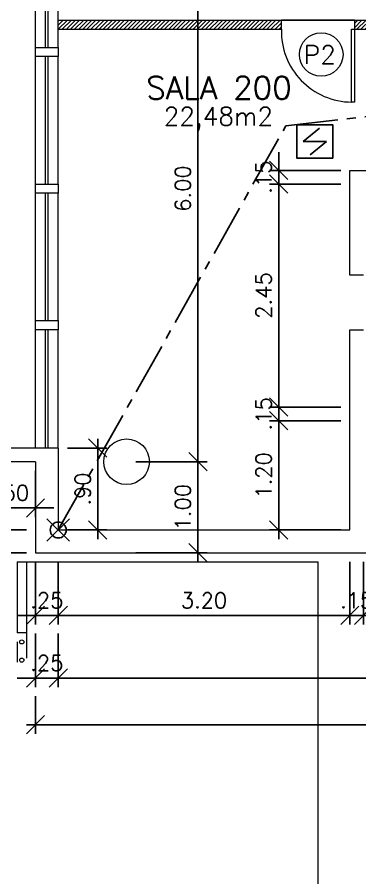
# Model space of a CAD drawing. Header units: millimetres. Extents: x 521 to 1055, y 261 to 520.
# Drawn here: x 530.86 to 534.62, y 370.68 to 380.13 of the extents above; entities that cross this region are included whole.
import ezdxf
from ezdxf.enums import TextEntityAlignment as Align

# ---------------------------------------------------------------- set-up
doc = ezdxf.new("R2010")
doc.units = ezdxf.units.MM
doc.linetypes.add('CENTER2', pattern=[28.575, 19.05, -3.175, 3.175, -3.175])
doc.linetypes.add('CONTINU', pattern=[0])
doc.layers.add('0.1', color=8, linetype='Continuous', lineweight=13)
doc.layers.add('ppci', color=8, linetype='Continuous')
doc.styles.add('ROMANS', font='romans')
doc.styles.get("Standard").update_dxf_attribs({"font": 'romans.shx'})
doc.dimstyles.new('Fares Eng - 50', dxfattribs={"dimscale": 2, "dimtxt": 0.085, "dimasz": 0.1, "dimexe": 0.05, "dimexo": 0.05, "dimgap": 0.04, "dimtad": 1, "dimzin": 4, "dimdsep": 46, "dimtxsty": 'ROMANS', "dimblk1": 'OBLIQUE', "dimblk2": 'OBLIQUE', "dimsah": 1, "dimcen": 0.05, "dimdle": 0.05, "dimclrd": 8, "dimclre": 8, "dimclrt": 8, "dimaunit": 1, "dimadec": 0, "dimazin": 0, "dimtfac": 1, "dimtix": 1, "dimtmove": 2, "dimatfit": 0, "dimldrblk": 'OPEN90', "dimfxl": 1, "dimtolj": 1, "dimtzin": 0, "dimarcsym": 0})

# ---------------------------------------------------------------- blocks, each defined once
blk = doc.blocks.new('_OBLIQUE')
at = {"color": 0, "linetype": 'ByBlock'}
blk.add_line((-0.5, -0.5), (0.5, 0.5), dxfattribs=at)
blk = doc.blocks.new('*D1100')
at = {"layer": '0.1', "color": 8, "linetype": 'CONTINU', "lineweight": -2, "transparency": 16777216}
for p, q in [((531.314, 374.1465), (531.314, 373.4588)), ((534.514, 374.1465), (534.514, 373.4588)), ((531.214, 373.5588), (534.614, 373.5588))]:
    blk.add_line(p, q, dxfattribs=at)
at = {"layer": 'DEFPOINTS', "color": 0, "linetype": 'CONTINU', "lineweight": -2, "transparency": 16777216}
for p in [(531.314, 374.2465), (534.514, 374.2465), (534.514, 373.5588)]:
    blk.add_point(p, dxfattribs=at)
at = {"layer": '0.1', "color": 8, "linetype": 'CONTINU', "lineweight": -2, "transparency": 16777216, "xscale": 0.2, "yscale": 0.2, "zscale": 0.2, "rotation": 180}
blk.add_blockref('_OBLIQUE', (531.314, 373.5588), dxfattribs=at)
at = {"layer": '0.1', "color": 8, "linetype": 'CONTINU', "lineweight": -2, "transparency": 16777216, "xscale": 0.2, "yscale": 0.2, "zscale": 0.2}
blk.add_blockref('_OBLIQUE', (534.514, 373.5588), dxfattribs=at)
at = {"layer": '0.1', "color": 8, "linetype": 'CONTINU', "transparency": 16777216, "insert": (532.914, 373.7238), "char_height": 0.17, "attachment_point": 5, "style": 'ROMANS'}
blk.add_mtext('\\A1;3.20', dxfattribs=at)
blk = doc.blocks.new('_Open90')
at = {"color": 0, "linetype": 'ByBlock', "lineweight": -2}
for p, q in [((-0.5, 0.5), (0, 0)), ((0, 0), (-1, 0)), ((0, 0), (-0.5, -0.5))]:
    blk.add_line(p, q, dxfattribs=at)
blk = doc.blocks.new('*D1101')
at = {"layer": '0.1', "color": 8, "linetype": 'CONTINU', "lineweight": -2, "transparency": 16777216}
for p, q in [((534.514, 374.1465), (534.514, 373.4588)), ((534.664, 374.1465), (534.664, 373.4588)), ((534.514, 373.5588), (534.314, 373.5588)), ((534.664, 373.5588), (534.514, 373.5588)), ((534.664, 373.5588), (534.864, 373.5588))]:
    blk.add_line(p, q, dxfattribs=at)
at = {"layer": 'DEFPOINTS', "color": 0, "linetype": 'CONTINU', "lineweight": -2, "transparency": 16777216}
for p in [(534.514, 374.2465), (534.664, 374.2465), (534.514, 373.5588)]:
    blk.add_point(p, dxfattribs=at)
at = {"layer": '0.1', "color": 8, "linetype": 'CONTINU', "lineweight": -2, "transparency": 16777216, "xscale": 0.2, "yscale": 0.2, "zscale": 0.2}
blk.add_blockref('_OBLIQUE', (534.514, 373.5588), dxfattribs=at)
at = {"layer": '0.1', "color": 8, "linetype": 'CONTINU', "lineweight": -2, "transparency": 16777216, "xscale": 0.2, "yscale": 0.2, "zscale": 0.2, "rotation": 180}
blk.add_blockref('_OBLIQUE', (534.664, 373.5588), dxfattribs=at)
at = {"layer": '0.1', "color": 8, "linetype": 'CONTINU', "transparency": 16777216, "insert": (534.589, 373.7238), "char_height": 0.17, "attachment_point": 5, "style": 'ROMANS'}
blk.add_mtext('\\A1;.15', dxfattribs=at)
blk = doc.blocks.new('*D1102')
at = {"layer": '0.1', "color": 8, "linetype": 'CONTINU', "lineweight": -2, "transparency": 16777216}
for p, q in [((531.064, 374.1465), (531.064, 373.4588)), ((531.314, 374.1465), (531.314, 373.4588)), ((531.064, 373.5588), (530.864, 373.5588)), ((531.314, 373.5588), (531.064, 373.5588)), ((531.314, 373.5588), (531.514, 373.5588))]:
    blk.add_line(p, q, dxfattribs=at)
at = {"layer": 'DEFPOINTS', "color": 0, "linetype": 'CONTINU', "lineweight": -2, "transparency": 16777216}
for p in [(531.064, 374.2465), (531.314, 374.2465), (531.064, 373.5588)]:
    blk.add_point(p, dxfattribs=at)
at = {"layer": '0.1', "color": 8, "linetype": 'CONTINU', "lineweight": -2, "transparency": 16777216, "xscale": 0.2, "yscale": 0.2, "zscale": 0.2}
blk.add_blockref('_OBLIQUE', (531.064, 373.5588), dxfattribs=at)
at = {"layer": '0.1', "color": 8, "linetype": 'CONTINU', "lineweight": -2, "transparency": 16777216, "xscale": 0.2, "yscale": 0.2, "zscale": 0.2, "rotation": 180}
blk.add_blockref('_OBLIQUE', (531.314, 373.5588), dxfattribs=at)
at = {"layer": '0.1', "color": 8, "linetype": 'CONTINU', "transparency": 16777216, "insert": (531.189, 373.7238), "char_height": 0.17, "attachment_point": 5, "style": 'ROMANS'}
blk.add_mtext('\\A1;.25', dxfattribs=at)
blk = doc.blocks.new('*D1103')
at = {"layer": '0.1', "color": 8, "linetype": 'CONTINU', "lineweight": -2, "transparency": 16777216}
for p, q in [((534.664, 374.1465), (534.664, 373.4588)), ((535.564, 374.1465), (535.564, 373.4588)), ((534.564, 373.5588), (535.664, 373.5588))]:
    blk.add_line(p, q, dxfattribs=at)
at = {"layer": 'DEFPOINTS', "color": 0, "linetype": 'CONTINU', "lineweight": -2, "transparency": 16777216}
for p in [(534.664, 374.2465), (535.564, 374.2465), (535.564, 373.5588)]:
    blk.add_point(p, dxfattribs=at)
at = {"layer": '0.1', "color": 8, "linetype": 'CONTINU', "lineweight": -2, "transparency": 16777216, "xscale": 0.2, "yscale": 0.2, "zscale": 0.2, "rotation": 180}
blk.add_blockref('_OBLIQUE', (534.664, 373.5588), dxfattribs=at)
at = {"layer": '0.1', "color": 8, "linetype": 'CONTINU', "lineweight": -2, "transparency": 16777216, "xscale": 0.2, "yscale": 0.2, "zscale": 0.2}
blk.add_blockref('_OBLIQUE', (535.564, 373.5588), dxfattribs=at)
at = {"layer": '0.1', "color": 8, "linetype": 'CONTINU', "transparency": 16777216, "insert": (535.114, 373.7238), "char_height": 0.17, "attachment_point": 5, "style": 'ROMANS'}
blk.add_mtext('\\A1;.90', dxfattribs=at)
blk = doc.blocks.new('*D1113')
at = {"layer": '0.1', "color": 8, "linetype": 'CONTINU', "lineweight": -2, "transparency": 16777216}
for p, q in [((531.314, 373.3588), (531.314, 372.77)), ((537.664, 373.3588), (537.664, 372.77)), ((531.214, 372.87), (537.764, 372.87))]:
    blk.add_line(p, q, dxfattribs=at)
at = {"layer": 'DEFPOINTS', "color": 0, "linetype": 'CONTINU', "lineweight": -2, "transparency": 16777216}
for p in [(531.314, 373.4588), (537.664, 373.4588), (537.664, 372.87)]:
    blk.add_point(p, dxfattribs=at)
at = {"layer": '0.1', "color": 8, "linetype": 'CONTINU', "lineweight": -2, "transparency": 16777216, "xscale": 0.2, "yscale": 0.2, "zscale": 0.2, "rotation": 180}
blk.add_blockref('_OBLIQUE', (531.314, 372.87), dxfattribs=at)
at = {"layer": '0.1', "color": 8, "linetype": 'CONTINU', "lineweight": -2, "transparency": 16777216, "xscale": 0.2, "yscale": 0.2, "zscale": 0.2}
blk.add_blockref('_OBLIQUE', (537.664, 372.87), dxfattribs=at)
at = {"layer": '0.1', "color": 8, "linetype": 'CONTINU', "transparency": 16777216, "insert": (535.2245, 373.07), "char_height": 0.17, "attachment_point": 5, "style": 'ROMANS'}
blk.add_mtext('\\A1;6.35', dxfattribs=at)
blk = doc.blocks.new('*D1114')
at = {"layer": '0.1', "color": 8, "linetype": 'CONTINU', "lineweight": -2, "transparency": 16777216}
for p, q in [((531.064, 373.3588), (531.064, 372.77)), ((531.314, 373.3588), (531.314, 372.77)), ((531.064, 372.87), (530.864, 372.87)), ((531.064, 372.87), (531.314, 372.87)), ((531.314, 372.87), (531.514, 372.87))]:
    blk.add_line(p, q, dxfattribs=at)
at = {"layer": 'DEFPOINTS', "color": 0, "linetype": 'CONTINU', "lineweight": -2, "transparency": 16777216}
for p in [(531.064, 373.4588), (531.314, 373.4588), (531.314, 372.87)]:
    blk.add_point(p, dxfattribs=at)
at = {"layer": '0.1', "color": 8, "linetype": 'CONTINU', "lineweight": -2, "transparency": 16777216, "xscale": 0.2, "yscale": 0.2, "zscale": 0.2}
blk.add_blockref('_OBLIQUE', (531.064, 372.87), dxfattribs=at)
at = {"layer": '0.1', "color": 8, "linetype": 'CONTINU', "lineweight": -2, "transparency": 16777216, "xscale": 0.2, "yscale": 0.2, "zscale": 0.2, "rotation": 180}
blk.add_blockref('_OBLIQUE', (531.314, 372.87), dxfattribs=at)
at = {"layer": '0.1', "color": 8, "linetype": 'CONTINU', "transparency": 16777216, "insert": (531.189, 373.035), "char_height": 0.17, "attachment_point": 5, "style": 'ROMANS'}
blk.add_mtext('\\A1;.25', dxfattribs=at)
blk = doc.blocks.new('*D1198')
at = {"layer": '0.1', "color": 8, "linetype": 'CONTINU', "lineweight": -2, "transparency": 16777216}
for p, q in [((531.064, 372.67), (531.064, 372.2574)), ((547.064, 372.6715), (547.064, 372.2574)), ((547.164, 372.3574), (530.964, 372.3574))]:
    blk.add_line(p, q, dxfattribs=at)
at = {"layer": 'DEFPOINTS', "color": 0, "linetype": 'CONTINU', "lineweight": -2, "transparency": 16777216}
for p in [(531.064, 372.77), (547.064, 372.7715), (531.064, 372.3574)]:
    blk.add_point(p, dxfattribs=at)
at = {"layer": '0.1', "color": 8, "linetype": 'CONTINU', "lineweight": -2, "transparency": 16777216, "xscale": 0.2, "yscale": 0.2, "zscale": 0.2, "rotation": 180}
blk.add_blockref('_OBLIQUE', (531.064, 372.3574), dxfattribs=at)
at = {"layer": '0.1', "color": 8, "linetype": 'CONTINU', "lineweight": -2, "transparency": 16777216, "xscale": 0.2, "yscale": 0.2, "zscale": 0.2}
blk.add_blockref('_OBLIQUE', (547.064, 372.3574), dxfattribs=at)
at = {"layer": '0.1', "color": 8, "linetype": 'CONTINU', "transparency": 16777216, "insert": (539.064, 372.5224), "char_height": 0.17, "attachment_point": 5, "style": 'ROMANS'}
blk.add_mtext('\\A1;16.00', dxfattribs=at)
blk = doc.blocks.new('*D1199')
at = {"layer": '0.1', "color": 8, "linetype": 'CONTINU', "lineweight": -2, "transparency": 16777216}
for p, q in [((530.564, 375.1465), (530.564, 374.6388)), ((531.064, 375.1465), (531.064, 374.6388)), ((530.564, 374.7388), (530.364, 374.7388)), ((530.564, 374.7388), (531.064, 374.7388)), ((531.064, 374.7388), (531.264, 374.7388))]:
    blk.add_line(p, q, dxfattribs=at)
at = {"layer": 'DEFPOINTS', "color": 0, "linetype": 'CONTINU', "lineweight": -2, "transparency": 16777216}
for p in [(530.564, 375.2465), (531.064, 375.2465), (531.064, 374.7388)]:
    blk.add_point(p, dxfattribs=at)
at = {"layer": '0.1', "color": 8, "linetype": 'CONTINU', "lineweight": -2, "transparency": 16777216, "xscale": 0.2, "yscale": 0.2, "zscale": 0.2}
blk.add_blockref('_OBLIQUE', (530.564, 374.7388), dxfattribs=at)
at = {"layer": '0.1', "color": 8, "linetype": 'CONTINU', "lineweight": -2, "transparency": 16777216, "xscale": 0.2, "yscale": 0.2, "zscale": 0.2, "rotation": 180}
blk.add_blockref('_OBLIQUE', (531.064, 374.7388), dxfattribs=at)
at = {"layer": '0.1', "color": 8, "linetype": 'CONTINU', "transparency": 16777216, "insert": (530.814, 374.9038), "char_height": 0.17, "attachment_point": 5, "style": 'ROMANS'}
blk.add_mtext('\\A1;.50', dxfattribs=at)
blk = doc.blocks.new('*D1128')
at = {"layer": '0.1', "color": 8, "linetype": 'CONTINU', "lineweight": -2, "transparency": 16777216}
for p, q in [((530.0517, 374.4965), (530.0517, 374.6965)), ((530.964, 374.4965), (529.9517, 374.4965)), ((530.0517, 374.4965), (530.0517, 374.2465)), ((530.964, 374.2465), (529.9517, 374.2465)), ((530.0517, 374.2465), (530.0517, 374.0465))]:
    blk.add_line(p, q, dxfattribs=at)
at = {"layer": 'DEFPOINTS', "color": 0, "linetype": 'CONTINU', "lineweight": -2, "transparency": 16777216}
for p in [(531.064, 374.4965), (530.0517, 374.2465), (531.064, 374.2465)]:
    blk.add_point(p, dxfattribs=at)
at = {"layer": '0.1', "color": 8, "linetype": 'CONTINU', "lineweight": -2, "transparency": 16777216, "xscale": 0.2, "yscale": 0.2, "zscale": 0.2}
for p, rotation in [((530.0517, 374.4965), 270), ((530.0517, 374.2465), 90)]:
    blk.add_blockref('_OBLIQUE', p, dxfattribs=dict(at, rotation=rotation))
at = {"layer": '0.1', "color": 8, "linetype": 'CONTINU', "transparency": 16777216, "insert": (529.8867, 374.3715), "char_height": 0.17, "attachment_point": 5, "rotation": 90, "style": 'ROMANS'}
blk.add_mtext('\\A1;.25', dxfattribs=at)
blk = doc.blocks.new('*D1129')
at = {"layer": '0.1', "color": 8, "linetype": 'CONTINU', "lineweight": -2, "transparency": 16777216}
for p, q in [((530.0517, 374.3965), (530.0517, 378.3965)), ((530.464, 378.2965), (529.9517, 378.2965)), ((530.964, 374.4965), (529.9517, 374.4965))]:
    blk.add_line(p, q, dxfattribs=at)
at = {"layer": 'DEFPOINTS', "color": 0, "linetype": 'CONTINU', "lineweight": -2, "transparency": 16777216}
for p in [(530.0517, 378.2965), (530.564, 378.2965), (531.064, 374.4965)]:
    blk.add_point(p, dxfattribs=at)
at = {"layer": '0.1', "color": 8, "linetype": 'CONTINU', "lineweight": -2, "transparency": 16777216, "xscale": 0.2, "yscale": 0.2, "zscale": 0.2}
for p, rotation in [((530.0517, 378.2965), 90), ((530.0517, 374.4965), 270)]:
    blk.add_blockref('_OBLIQUE', p, dxfattribs=dict(at, rotation=rotation))
at = {"layer": '0.1', "color": 8, "linetype": 'CONTINU', "transparency": 16777216, "insert": (529.8867, 376.3965), "char_height": 0.17, "attachment_point": 5, "rotation": 90, "style": 'ROMANS'}
blk.add_mtext('\\A1;3.80', dxfattribs=at)
blk = doc.blocks.new('*D1204')
at = {"layer": '0.1', "color": 8, "linetype": 'CONTINU', "lineweight": -2, "transparency": 16777216}
for p, q in [((532.8469, 381.3465), (532.8469, 375.1465)), ((532.164, 381.2465), (532.9469, 381.2465)), ((532.164, 375.2465), (532.9469, 375.2465))]:
    blk.add_line(p, q, dxfattribs=at)
at = {"layer": 'DEFPOINTS', "color": 0, "linetype": 'CONTINU', "lineweight": -2, "transparency": 16777216}
for p in [(532.064, 381.2465), (532.064, 375.2465), (532.8469, 375.2465)]:
    blk.add_point(p, dxfattribs=at)
at = {"layer": '0.1', "color": 8, "linetype": 'CONTINU', "lineweight": -2, "transparency": 16777216, "xscale": 0.2, "yscale": 0.2, "zscale": 0.2}
for p, rotation in [((532.8469, 381.2465), 90), ((532.8469, 375.2465), 270)]:
    blk.add_blockref('_OBLIQUE', p, dxfattribs=dict(at, rotation=rotation))
at = {"layer": '0.1', "color": 8, "linetype": 'CONTINU', "transparency": 16777216, "insert": (532.6819, 378.2465), "char_height": 0.17, "attachment_point": 5, "rotation": 90, "style": 'ROMANS'}
blk.add_mtext('\\A1;6.00', dxfattribs=at)
blk = doc.blocks.new('*D1205')
at = {"layer": '0.1', "color": 8, "linetype": 'CONTINU', "lineweight": -2, "transparency": 16777216}
for p, q in [((532.8469, 375.3465), (532.8469, 374.1465)), ((532.164, 375.2465), (532.9469, 375.2465)), ((532.164, 374.2465), (532.9469, 374.2465))]:
    blk.add_line(p, q, dxfattribs=at)
at = {"layer": 'DEFPOINTS', "color": 0, "linetype": 'CONTINU', "lineweight": -2, "transparency": 16777216}
for p in [(532.064, 375.2465), (532.064, 374.2465), (532.8469, 374.2465)]:
    blk.add_point(p, dxfattribs=at)
at = {"layer": '0.1', "color": 8, "linetype": 'CONTINU', "lineweight": -2, "transparency": 16777216, "xscale": 0.2, "yscale": 0.2, "zscale": 0.2}
for p, rotation in [((532.8469, 375.2465), 90), ((532.8469, 374.2465), 270)]:
    blk.add_blockref('_OBLIQUE', p, dxfattribs=dict(at, rotation=rotation))
at = {"layer": '0.1', "color": 8, "linetype": 'CONTINU', "transparency": 16777216, "insert": (532.6819, 374.7465), "char_height": 0.17, "attachment_point": 5, "rotation": 90, "style": 'ROMANS'}
blk.add_mtext('\\A1;1.00', dxfattribs=at)
blk = doc.blocks.new('*D1206')
at = {"layer": '0.1', "color": 8, "linetype": 'CONTINU', "lineweight": -2, "transparency": 16777216}
for p, q in [((533.7333, 375.7965), (533.7333, 374.3965)), ((534.414, 375.6965), (533.6333, 375.6965)), ((534.414, 374.4965), (533.6333, 374.4965))]:
    blk.add_line(p, q, dxfattribs=at)
at = {"layer": 'DEFPOINTS', "color": 0, "linetype": 'CONTINU', "lineweight": -2, "transparency": 16777216}
for p in [(534.514, 375.6965), (533.7333, 374.4965), (534.514, 374.4965)]:
    blk.add_point(p, dxfattribs=at)
at = {"layer": '0.1', "color": 8, "linetype": 'CONTINU', "lineweight": -2, "transparency": 16777216, "xscale": 0.2, "yscale": 0.2, "zscale": 0.2}
for p, rotation in [((533.7333, 375.6965), 90), ((533.7333, 374.4965), 270)]:
    blk.add_blockref('_OBLIQUE', p, dxfattribs=dict(at, rotation=rotation))
at = {"layer": '0.1', "color": 8, "linetype": 'CONTINU', "transparency": 16777216, "insert": (533.5683, 375.0965), "char_height": 0.17, "attachment_point": 5, "rotation": 90, "style": 'ROMANS'}
blk.add_mtext('\\A1;1.20', dxfattribs=at)
blk = doc.blocks.new('*D1138')
at = {"layer": '0.1', "color": 8, "linetype": 'CONTINU', "lineweight": -2, "transparency": 16777216}
for p, q in [((533.7333, 375.8465), (533.7333, 376.0465)), ((534.414, 375.8465), (533.6333, 375.8465)), ((533.7333, 375.6965), (533.7333, 375.8465)), ((534.414, 375.6965), (533.6333, 375.6965)), ((533.7333, 375.6965), (533.7333, 375.4965))]:
    blk.add_line(p, q, dxfattribs=at)
at = {"layer": 'DEFPOINTS', "color": 0, "linetype": 'CONTINU', "lineweight": -2, "transparency": 16777216}
for p in [(533.7333, 375.8465), (534.514, 375.8465), (534.514, 375.6965)]:
    blk.add_point(p, dxfattribs=at)
at = {"layer": '0.1', "color": 8, "linetype": 'CONTINU', "lineweight": -2, "transparency": 16777216, "xscale": 0.2, "yscale": 0.2, "zscale": 0.2}
for p, rotation in [((533.7333, 375.8465), 270), ((533.7333, 375.6965), 90)]:
    blk.add_blockref('_OBLIQUE', p, dxfattribs=dict(at, rotation=rotation))
at = {"layer": '0.1', "color": 8, "linetype": 'CONTINU', "transparency": 16777216, "insert": (533.5683, 375.7715), "char_height": 0.17, "attachment_point": 5, "rotation": 90, "style": 'ROMANS'}
blk.add_mtext('\\A1;.15', dxfattribs=at)
blk = doc.blocks.new('*D1139')
at = {"layer": '0.1', "color": 8, "linetype": 'CONTINU', "lineweight": -2, "transparency": 16777216}
for p, q in [((533.7333, 375.7465), (533.7333, 378.3965)), ((534.414, 378.2965), (533.6333, 378.2965)), ((534.414, 375.8465), (533.6333, 375.8465))]:
    blk.add_line(p, q, dxfattribs=at)
at = {"layer": 'DEFPOINTS', "color": 0, "linetype": 'CONTINU', "lineweight": -2, "transparency": 16777216}
for p in [(533.7333, 378.2965), (534.514, 378.2965), (534.514, 375.8465)]:
    blk.add_point(p, dxfattribs=at)
at = {"layer": '0.1', "color": 8, "linetype": 'CONTINU', "lineweight": -2, "transparency": 16777216, "xscale": 0.2, "yscale": 0.2, "zscale": 0.2}
for p, rotation in [((533.7333, 378.2965), 90), ((533.7333, 375.8465), 270)]:
    blk.add_blockref('_OBLIQUE', p, dxfattribs=dict(at, rotation=rotation))
at = {"layer": '0.1', "color": 8, "linetype": 'CONTINU', "transparency": 16777216, "insert": (533.5683, 377.0715), "char_height": 0.17, "attachment_point": 5, "rotation": 90, "style": 'ROMANS'}
blk.add_mtext('\\A1;2.45', dxfattribs=at)
blk = doc.blocks.new('*D1140')
at = {"layer": '0.1', "color": 8, "linetype": 'CONTINU', "lineweight": -2, "transparency": 16777216}
for p, q in [((533.7333, 378.4465), (533.7333, 378.6465)), ((534.414, 378.4465), (533.6333, 378.4465)), ((533.7333, 378.2965), (533.7333, 378.4465)), ((534.414, 378.2965), (533.6333, 378.2965)), ((533.7333, 378.2965), (533.7333, 378.0965))]:
    blk.add_line(p, q, dxfattribs=at)
at = {"layer": 'DEFPOINTS', "color": 0, "linetype": 'CONTINU', "lineweight": -2, "transparency": 16777216}
for p in [(533.7333, 378.4465), (534.514, 378.4465), (534.514, 378.2965)]:
    blk.add_point(p, dxfattribs=at)
at = {"layer": '0.1', "color": 8, "linetype": 'CONTINU', "lineweight": -2, "transparency": 16777216, "xscale": 0.2, "yscale": 0.2, "zscale": 0.2}
for p, rotation in [((533.7333, 378.4465), 270), ((533.7333, 378.2965), 90)]:
    blk.add_blockref('_OBLIQUE', p, dxfattribs=dict(at, rotation=rotation))
at = {"layer": '0.1', "color": 8, "linetype": 'CONTINU', "transparency": 16777216, "insert": (533.5683, 378.3715), "char_height": 0.17, "attachment_point": 5, "rotation": 90, "style": 'ROMANS'}
blk.add_mtext('\\A1;.15', dxfattribs=at)
blk = doc.blocks.new('*D1214')
at = {"layer": '0.1', "color": 8, "linetype": 'CONTINU', "lineweight": -2, "transparency": 16777216}
for p, q in [((531.7477, 375.4965), (531.7477, 374.3965)), ((531.414, 375.3965), (531.8477, 375.3965)), ((531.414, 374.4965), (531.8477, 374.4965))]:
    blk.add_line(p, q, dxfattribs=at)
at = {"layer": 'DEFPOINTS', "color": 0, "linetype": 'CONTINU', "lineweight": -2, "transparency": 16777216}
for p in [(531.314, 375.3965), (531.314, 374.4965), (531.7477, 374.4965)]:
    blk.add_point(p, dxfattribs=at)
at = {"layer": '0.1', "color": 8, "linetype": 'CONTINU', "lineweight": -2, "transparency": 16777216, "xscale": 0.2, "yscale": 0.2, "zscale": 0.2}
for p, rotation in [((531.7477, 375.3965), 90), ((531.7477, 374.4965), 270)]:
    blk.add_blockref('_OBLIQUE', p, dxfattribs=dict(at, rotation=rotation))
at = {"layer": '0.1', "color": 8, "linetype": 'CONTINU', "transparency": 16777216, "insert": (531.5827, 374.9465), "char_height": 0.17, "attachment_point": 5, "rotation": 90, "style": 'ROMANS'}
blk.add_mtext('\\A1;.90', dxfattribs=at)
blk = doc.blocks.new('ÁREA')
for p in [(0.00005, 0.003762), (0, 0)]:
    blk.add_attdef('COMPARTIMENTO', text='', height=0.0025).set_placement(p, align=Align.CENTER)
at = {"color": 1}
for p in [(-0.00005, -0.003762), (-0.000099, -0.007523)]:
    blk.add_attdef('ÁREA', text='', height=0.002, dxfattribs=at).set_placement(p, align=Align.CENTER)

msp = doc.modelspace()

# ---------------------------------------------------------------- hatches: boundary and pattern name
at = {"layer": '0.1', "linetype": 'CONTINU', "lineweight": -2}
h = msp.add_hatch(dxfattribs=at)
h.set_pattern_fill('ANSI31', color=8, scale=0.01, style=0)
h.set_pattern_definition([(45, (531.31404, 379.996488), (-0.02245064, 0.02245064), [])])
h.paths.add_polyline_path([(533.76404, 380.09649), (531.31404, 380.09649), (531.31404, 379.99649), (533.76404, 379.99649)])
h.paths.add_polyline_path([(537.66404, 380.09649), (534.56404, 380.09649), (534.56404, 379.99649), (537.66404, 379.99649)])

# ---------------------------------------------------------------- linework, layer by layer
at = {"layer": '0.1', "color": 8, "linetype": 'CONTINU'}
for p, q in [((531.06404, 379.79649), (531.06404, 381.19649)), ((531.17404, 379.79649), (531.17404, 381.19649)), ((531.20404, 379.79649), (531.20404, 381.19649)), ((531.31404, 380.09649), (531.31404, 381.19649)), ((531.31404, 379.79649), (531.31404, 379.99649)), ((531.06404, 378.29649), (531.06404, 379.69649)), ((531.17404, 378.29649), (531.17404, 379.69649)), ((531.20404, 378.29649), (531.20404, 379.69649)), ((531.31404, 378.29649), (531.31404, 379.69649)), ((531.06404, 376.79649), (531.06404, 378.19649)), ((531.17404, 376.79649), (531.17404, 378.19649)), ((531.20404, 376.79649), (531.20404, 378.19649)), ((531.31404, 376.79649), (531.31404, 378.19649)), ((531.06404, 375.39649), (531.06404, 376.69649)), ((531.17404, 375.39649), (531.17404, 376.69649)), ((531.20404, 375.39649), (531.20404, 376.69649)), ((531.31404, 375.39649), (531.31404, 376.69649))]:
    msp.add_line(p, q, dxfattribs=at)
at = {"layer": '0.1', "color": 7}
for p, q in [((531.31404, 380.09649), (533.76404, 380.09649)), ((531.31404, 379.99649), (531.31404, 380.09649)), ((533.76404, 379.99649), (533.76404, 380.09649)), ((534.56404, 380.09649), (534.56404, 379.99649)), ((534.56404, 380.09649), (537.66404, 380.09649)), ((531.31404, 379.99649), (533.76404, 379.99649)), ((534.56404, 379.99649), (537.66404, 379.99649)), ((534.51404, 378.44649), (537.66404, 378.44649)), ((534.51404, 377.29649), (534.51404, 378.44649)), ((534.66404, 377.29649), (534.51404, 377.29649)), ((534.51404, 374.49649), (534.51404, 376.69649)), ((534.51404, 376.69649), (534.66404, 376.69649)), ((531.31404, 375.39649), (530.56404, 375.39649)), ((531.31404, 375.39649), (531.31404, 374.49649)), ((531.06404, 375.24649), (530.56404, 375.24649)), ((531.06404, 375.24649), (531.06404, 374.24649)), ((531.31404, 374.49649), (534.51404, 374.49649)), ((531.06404, 374.24649), (534.81404, 374.24649))]:
    msp.add_line(p, q, dxfattribs=at)
at = {"layer": '0.1', "color": 8, "linetype": 'CONTINU', "lineweight": -2}
msp.add_line((534.56404, 380.09649), (533.76404, 380.09649), dxfattribs=at)
at = {"layer": '0.1', "color": 8}
for p, q in [((530.86404, 374.14649), (534.16404, 374.14649)), ((530.86404, 374.14649), (530.86404, 373.3672)), ((530.96404, 374.14649), (530.96404, 373.08791)), ((534.16404, 374.14649), (534.16404, 370.43938)), ((530.96404, 373.3672), (530.86404, 373.3672)), ((530.86404, 373.2672), (530.86404, 373.04649))]:
    msp.add_line(p, q, dxfattribs=at)
msp.add_lwpolyline([(534.53404, 379.19649), (534.53404, 379.99649), (534.56404, 379.99649), (534.56404, 379.19649)], close=True, dxfattribs=at)
at = {"layer": '0.1', "color": 8, "linetype": 'CONTINU'}
for points in [[(531.06404, 379.79649), (531.31404, 379.79649), (531.31404, 379.69649), (531.06404, 379.69649)], [(531.06404, 378.29649), (531.31404, 378.29649), (531.31404, 378.19649), (531.06404, 378.19649)], [(531.06404, 376.79649), (531.31404, 376.79649), (531.31404, 376.69649), (531.06404, 376.69649)]]:
    msp.add_lwpolyline(points, close=True, dxfattribs=at)
at = {"layer": '0.1', "color": 8}
for centre, radius in [((534.19982, 379.71895), 0.23964), ((530.91404, 373.2672), 0.0225), ((530.91404, 373.0672), 0.0225)]:
    msp.add_circle(centre, radius, dxfattribs=at)
at = {"layer": '0.1', "color": 7}
msp.add_circle((532.06404, 375.24649), 0.25, dxfattribs=at)
at = {"layer": '0.1', "color": 8}
msp.add_arc((534.5385, 379.97135), 0.77487, 178.140818, 269.669801, dxfattribs=at)
at = {"layer": 'ppci', "color": 10, "linetype": 'Continuous'}
for p, q in [((534.00312, 378.7644), (534.18175, 378.91071)), ((534.00312, 378.7644), (534.25643, 378.7644)), ((534.25643, 378.7644), (534.0778, 378.61808))]:
    msp.add_line(p, q, dxfattribs=at)
at = {"layer": 'ppci', "color": 10}
for p, q in [((531.43808, 374.37245), (531.19, 374.62053)), ((531.19, 374.37245), (531.43808, 374.62053))]:
    msp.add_line(p, q, dxfattribs=at)
at = {"layer": 'ppci', "color": 10, "linetype": 'CENTER2', "lineweight": -2, "ltscale": 0.03}
msp.add_lwpolyline([(531.31404, 374.49649), (533.81307, 378.93582), (538.32123, 379.45558), (539.58998, 400.52147), (548.25506, 402.38245), (548.77242, 404.43977), (551.35473, 404.66988), (551.52521, 405.09649)], dxfattribs=at)
at = {"layer": 'ppci', "color": 10, "linetype": 'Continuous'}
msp.add_lwpolyline([(533.93188, 378.94661), (534.32768, 378.94661), (534.32768, 378.58219), (533.93188, 378.58219)], close=True, dxfattribs=at)
at = {"layer": 'ppci', "color": 10}
msp.add_circle((531.31404, 374.49649), 0.08771, dxfattribs=at)

# ---------------------------------------------------------------- block references
at = {"layer": '0.1', "color": 8}
ref = msp.add_blockref('ÁREA', (533.07797, 379.22846), dxfattribs=dict(at, xscale=133.3333333333333, yscale=133.3333333333333, zscale=133.3333333333333))
ref.add_attrib('COMPARTIMENTO', 'SALA 200', dxfattribs={"layer": '0', "color": 3, "height": 0.25}).set_placement((533.07797, 379.22846), align=Align.CENTER)
ref.add_attrib('ÁREA', '22,48m2', dxfattribs={"layer": '0', "color": 1, "height": 0.2}).set_placement((533.07134, 378.94051), align=Align.CENTER)

# ---------------------------------------------------------------- texts
msp.add_text('P2', height=0.2, dxfattribs=at).set_placement((534.00921, 379.61744))

# ---------------------------------------------------------------- dimensions: what is measured, and where the dimension line sits
at = {"layer": '0.1', "color": 8, "linetype": 'CONTINU'}
for base, p1, p2, picture, middle in [((532.84692, 375.24649), (532.06404, 381.24649), (532.06404, 375.24649), '*D1204', (532.68192, 378.24649)), ((533.73331, 378.44649), (534.51404, 378.29649), (534.51404, 378.44649), '*D1140', (533.56831, 378.37149)), ((530.05168, 378.29649), (531.06404, 374.49649), (530.56404, 378.29649), '*D1129', (529.88668, 376.39649)), ((533.73331, 378.29649), (534.51404, 375.84649), (534.51404, 378.29649), '*D1139', (533.56831, 377.07149)), ((533.73331, 375.84649), (534.51404, 375.69649), (534.51404, 375.84649), '*D1138', (533.56831, 375.77149)), ((533.73331, 374.49649), (534.51404, 375.69649), (534.51404, 374.49649), '*D1206', (533.56831, 375.09649)), ((531.74773, 374.49649), (531.31404, 375.39649), (531.31404, 374.49649), '*D1214', (531.58273, 374.94649)), ((532.84692, 374.24649), (532.06404, 375.24649), (532.06404, 374.24649), '*D1205', (532.68192, 374.74649)), ((530.05168, 374.24649), (531.06404, 374.49649), (531.06404, 374.24649), '*D1128', (529.88668, 374.37149))]:
    dim = msp.add_linear_dim(base=base, p1=p1, p2=p2, angle=90, dimstyle='Fares Eng - 50', dxfattribs=at)
    dim.commit()
    dim.dimension.update_dxf_attribs({"geometry": picture, "text_midpoint": middle})
for base, p1, p2, picture, middle in [((531.06404, 374.73876), (530.56404, 375.24649), (531.06404, 375.24649), '*D1199', (530.81404, 374.90376)), ((531.06404, 373.55885), (531.31404, 374.24649), (531.06404, 374.24649), '*D1102', (531.18904, 373.72385)), ((534.51404, 373.55885), (531.31404, 374.24649), (534.51404, 374.24649), '*D1100', (532.91404, 373.72385)), ((534.51404, 373.55885), (534.66404, 374.24649), (534.51404, 374.24649), '*D1101', (534.58904, 373.72385)), ((535.56404, 373.55885), (534.66404, 374.24649), (535.56404, 374.24649), '*D1103', (535.11404, 373.72385)), ((531.31404, 372.86999), (531.06404, 373.45885), (531.31404, 373.45885), '*D1114', (531.18904, 373.03499)), ((531.06404, 372.35743), (547.06404, 372.77149), (531.06404, 372.76999), '*D1198', (539.06404, 372.52243))]:
    dim = msp.add_linear_dim(base=base, p1=p1, p2=p2, dimstyle='Fares Eng - 50', dxfattribs=at)
    dim.commit()
    dim.dimension.update_dxf_attribs({"geometry": picture, "text_midpoint": middle})
dim = msp.add_linear_dim(base=(537.66404, 372.86999), p1=(531.31404, 373.45885), p2=(537.66404, 373.45885), dimstyle='Fares Eng - 50', dxfattribs=at)
dim.commit()
dim.dimension.update_dxf_attribs({"geometry": '*D1113', "text_midpoint": (535.22454, 373.06999), "dimtype": 160})

doc.saveas('drawing.dxf')
